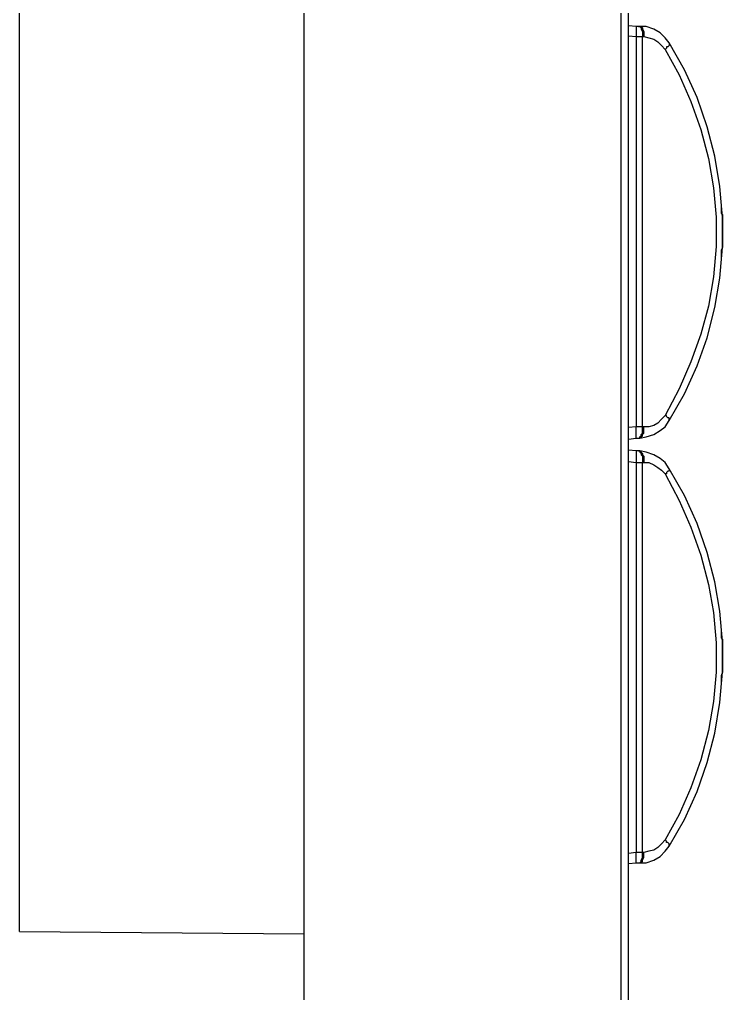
# Model space of a CAD drawing. Header units: centimetres. Extents: x -4.9 to 8, y -12.7 to 4.
# Drawn here: x 5.67 to 7.621, y -6.063 to -3.359 of the extents above; entities that cross this region are included whole.
import ezdxf

# ---------------------------------------------------------------- set-up
doc = ezdxf.new("R2010")
doc.units = ezdxf.units.CM
doc.header["$MEASUREMENT"] = 0
doc.layers.add('Layer 1', color=7, linetype='Continuous')

msp = doc.modelspace()

# ---------------------------------------------------------------- linework, layer by layer
at = {"layer": 'Layer 1', "color": 250, "lineweight": 25}
for points in [[(6.46023, -7.99084), (6.46023, -7.99084), (6.46023, 3.65082), (6.46023, 3.65082)], [(7.33866, 3.65082), (7.33866, 3.65082), (7.33866, -7.99084), (7.33866, -7.99084)], [(7.35982, -7.99084), (7.35982, -7.99084), (7.35982, 3.65082), (7.35982, 3.65082)], [(5.67, -5.89005), (5.67, -5.89005), (5.67, 1.54298), (5.67, 1.54298)], [(5.67001, -5.88241), (5.67001, -5.88241), (5.67001, 1.55062), (5.67001, 1.55062)], [(7.38098, -3.37827), (7.38098, -3.37827), (7.35982, -3.37612), (7.35982, -3.37612)], [(7.39157, -3.37827), (7.39157, -3.37827), (7.38804, -3.37827), (7.38804, -3.37827)], [(7.35982, -3.40434), (7.35982, -3.40434), (7.38098, -3.40649), (7.38098, -3.40649)], [(7.38098, -3.40649), (7.38098, -3.40649), (7.38098, -4.48952), (7.38098, -4.48952)], [(7.39862, -4.48952), (7.39862, -4.48952), (7.39862, -3.40649), (7.39862, -3.40649)], [(7.39862, -3.40649), (7.39862, -3.40649), (7.40215, -3.40649), (7.40215, -3.40649)], [(7.61734, -3.87922), (7.61734, -3.87922), (7.61734, -3.87922), (7.61734, -3.87922)], [(7.61734, -4.02032), (7.61734, -4.02032), (7.61734, -4.02032), (7.61734, -4.02032)], [(7.38098, -4.48952), (7.38098, -4.48952), (7.35982, -4.49167), (7.35982, -4.49167)], [(7.40215, -4.48952), (7.40215, -4.48952), (7.39862, -4.48952), (7.39862, -4.48952)], [(7.35982, -4.52342), (7.35982, -4.52342), (7.38098, -4.52127), (7.38098, -4.52127)], [(7.38804, -4.52127), (7.38804, -4.52127), (7.39157, -4.52127), (7.39157, -4.52127)], [(7.38098, -4.55655), (7.38098, -4.55655), (7.35982, -4.5544), (7.35982, -4.5544)], [(7.39157, -4.55655), (7.39157, -4.55655), (7.38804, -4.55655), (7.38804, -4.55655)], [(7.35982, -4.58615), (7.35982, -4.58615), (7.38098, -4.5883), (7.38098, -4.5883)], [(7.38098, -4.5883), (7.38098, -4.5883), (7.38098, -5.67133), (7.38098, -5.67133)], [(7.39862, -5.67133), (7.39862, -5.67133), (7.39862, -4.5883), (7.39862, -4.5883)], [(7.39862, -4.5883), (7.39862, -4.5883), (7.40215, -4.5883), (7.40215, -4.5883)], [(7.61734, -5.05749), (7.61734, -5.05749), (7.61734, -5.05749), (7.61734, -5.05749)], [(7.61734, -5.1986), (7.61734, -5.1986), (7.61734, -5.1986), (7.61734, -5.1986)], [(7.38098, -5.67133), (7.38098, -5.67133), (7.35982, -5.67347), (7.35982, -5.67347)], [(7.40215, -5.67133), (7.40215, -5.67133), (7.39862, -5.67133), (7.39862, -5.67133)], [(7.35982, -5.7017), (7.35982, -5.7017), (7.38098, -5.69955), (7.38098, -5.69955)], [(7.38804, -5.69955), (7.38804, -5.69955), (7.39157, -5.69955), (7.39157, -5.69955)], [(5.67, -5.89005), (5.67, -5.89005), (6.46023, -5.89645), (6.46023, -5.89645)]]:
    msp.add_open_spline(points, degree=3, dxfattribs=at)
for points, knots in [([(7.38098, -3.37827), (7.38098, -3.37827), (7.38098, -3.37827), (7.38098, -3.37827), (7.38098, -3.37827), (7.38098, -3.37827), (7.38098, -3.38179), (7.38098, -3.38179), (7.38098, -3.38179), (7.38098, -3.38179), (7.38098, -3.38532), (7.38098, -3.38532), (7.38098, -3.38532), (7.38098, -3.38532), (7.38098, -3.38885), (7.38098, -3.38885), (7.38098, -3.38885), (7.38098, -3.38885), (7.38098, -3.3959), (7.38098, -3.3959), (7.38098, -3.3959), (7.38098, -3.3959), (7.38098, -3.40297), (7.38098, -3.40297), (7.38098, -3.40297), (7.38098, -3.40297), (7.38098, -3.40649), (7.38098, -3.40649)], [0, 0, 0, 0, 0.125, 0.125, 0.125, 0.125, 0.25, 0.25, 0.25, 0.25, 0.375, 0.375, 0.375, 0.375, 0.5, 0.5, 0.5, 0.5, 0.625, 0.625, 0.625, 0.625, 0.75, 0.75, 0.75, 0.75, 1, 1, 1, 1]), ([(7.38804, -3.37827), (7.38804, -3.37827), (7.3845, -3.37827), (7.3845, -3.37827), (7.3845, -3.37827), (7.3845, -3.37827), (7.38098, -3.37827), (7.38098, -3.37827)], [0, 0, 0, 0, 0.3333333, 0.3333333, 0.3333333, 0.3333333, 1, 1, 1, 1]), ([(7.38804, -3.37827), (7.38804, -3.37827), (7.39157, -3.37827), (7.39157, -3.37827), (7.39157, -3.37827), (7.39157, -3.37827), (7.39509, -3.38179), (7.39509, -3.38179), (7.39509, -3.38179), (7.39509, -3.38179), (7.39509, -3.38532), (7.39509, -3.38532), (7.39509, -3.38532), (7.39509, -3.38532), (7.39862, -3.39238), (7.39862, -3.39238), (7.39862, -3.39238), (7.39862, -3.39238), (7.39862, -3.3959), (7.39862, -3.3959), (7.39862, -3.3959), (7.39862, -3.3959), (7.39862, -3.40297), (7.39862, -3.40297), (7.39862, -3.40297), (7.39862, -3.40297), (7.39862, -3.40649), (7.39862, -3.40649)], [0, 0, 0, 0, 0.125, 0.125, 0.125, 0.125, 0.25, 0.25, 0.25, 0.25, 0.375, 0.375, 0.375, 0.375, 0.5, 0.5, 0.5, 0.5, 0.625, 0.625, 0.625, 0.625, 0.75, 0.75, 0.75, 0.75, 1, 1, 1, 1]), ([(7.39157, -3.37827), (7.39157, -3.37827), (7.39157, -3.37827), (7.39157, -3.37827), (7.39157, -3.37827), (7.39157, -3.37827), (7.39509, -3.37827), (7.39509, -3.37827), (7.39509, -3.37827), (7.39509, -3.37827), (7.39862, -3.38179), (7.39862, -3.38179), (7.39862, -3.38179), (7.39862, -3.38179), (7.39862, -3.38532), (7.39862, -3.38532), (7.39862, -3.38532), (7.39862, -3.38532), (7.40215, -3.39238), (7.40215, -3.39238), (7.40215, -3.39238), (7.40215, -3.39238), (7.40215, -3.3959), (7.40215, -3.3959), (7.40215, -3.3959), (7.40215, -3.3959), (7.40215, -3.40297), (7.40215, -3.40297), (7.40215, -3.40297), (7.40215, -3.40297), (7.40215, -3.40649), (7.40215, -3.40649)], [0, 0, 0, 0, 0.1111111, 0.1111111, 0.1111111, 0.1111111, 0.2222222, 0.2222222, 0.2222222, 0.2222222, 0.3333333, 0.3333333, 0.3333333, 0.3333333, 0.4444444, 0.4444444, 0.4444444, 0.4444444, 0.5555556, 0.5555556, 0.5555556, 0.5555556, 0.6666667, 0.6666667, 0.6666667, 0.6666667, 0.7777778, 0.7777778, 0.7777778, 0.7777778, 1, 1, 1, 1]), ([(7.47271, -3.42413), (7.47271, -3.42413), (7.46212, -3.41002), (7.46212, -3.41002), (7.46212, -3.41002), (7.46212, -3.41002), (7.448, -3.3959), (7.448, -3.3959), (7.448, -3.3959), (7.448, -3.3959), (7.43037, -3.38532), (7.43037, -3.38532), (7.43037, -3.38532), (7.43037, -3.38532), (7.4092, -3.37827), (7.4092, -3.37827), (7.4092, -3.37827), (7.4092, -3.37827), (7.39157, -3.37827), (7.39157, -3.37827)], [0, 0, 0, 0, 0.1666667, 0.1666667, 0.1666667, 0.1666667, 0.3333333, 0.3333333, 0.3333333, 0.3333333, 0.5, 0.5, 0.5, 0.5, 0.6666667, 0.6666667, 0.6666667, 0.6666667, 1, 1, 1, 1]), ([(7.38098, -3.40649), (7.38098, -3.40649), (7.38804, -3.40649), (7.38804, -3.40649), (7.38804, -3.40649), (7.38804, -3.40649), (7.39509, -3.40649), (7.39509, -3.40649), (7.39509, -3.40649), (7.39509, -3.40649), (7.39862, -3.40649), (7.39862, -3.40649)], [0, 0, 0, 0, 0.25, 0.25, 0.25, 0.25, 0.5, 0.5, 0.5, 0.5, 1, 1, 1, 1]), ([(7.40215, -3.40649), (7.40215, -3.40649), (7.41625, -3.41002), (7.41625, -3.41002), (7.41625, -3.41002), (7.41625, -3.41002), (7.43037, -3.41354), (7.43037, -3.41354), (7.43037, -3.41354), (7.43037, -3.41354), (7.44095, -3.4206), (7.44095, -3.4206), (7.44095, -3.4206), (7.44095, -3.4206), (7.45154, -3.43118), (7.45154, -3.43118), (7.45154, -3.43118), (7.45154, -3.43118), (7.46212, -3.44177), (7.46212, -3.44177)], [0, 0, 0, 0, 0.1666667, 0.1666667, 0.1666667, 0.1666667, 0.3333333, 0.3333333, 0.3333333, 0.3333333, 0.5, 0.5, 0.5, 0.5, 0.6666667, 0.6666667, 0.6666667, 0.6666667, 1, 1, 1, 1]), ([(7.47271, -3.42413), (7.47271, -3.42413), (7.47271, -3.42766), (7.47271, -3.42766), (7.47271, -3.42766), (7.47271, -3.42766), (7.47271, -3.43118), (7.47271, -3.43118), (7.47271, -3.43118), (7.47271, -3.43118), (7.46918, -3.43472), (7.46918, -3.43472), (7.46918, -3.43472), (7.46918, -3.43472), (7.46565, -3.43472), (7.46565, -3.43472), (7.46565, -3.43472), (7.46565, -3.43472), (7.46565, -3.43824), (7.46565, -3.43824), (7.46565, -3.43824), (7.46565, -3.43824), (7.46212, -3.44177), (7.46212, -3.44177)], [0, 0, 0, 0, 0.1428571, 0.1428571, 0.1428571, 0.1428571, 0.2857143, 0.2857143, 0.2857143, 0.2857143, 0.4285714, 0.4285714, 0.4285714, 0.4285714, 0.5714286, 0.5714286, 0.5714286, 0.5714286, 0.7142857, 0.7142857, 0.7142857, 0.7142857, 1, 1, 1, 1]), ([(7.47271, -4.47188), (7.47271, -4.47188), (7.51504, -4.39779), (7.51504, -4.39779), (7.51504, -4.39779), (7.51504, -4.39779), (7.55032, -4.32018), (7.55032, -4.32018), (7.55032, -4.32018), (7.55032, -4.32018), (7.57854, -4.24257), (7.57854, -4.24257), (7.57854, -4.24257), (7.57854, -4.24257), (7.5997, -4.1579), (7.5997, -4.1579), (7.5997, -4.1579), (7.5997, -4.1579), (7.61382, -4.07677), (7.61382, -4.07677), (7.61382, -4.07677), (7.61382, -4.07677), (7.62087, -3.9921), (7.62087, -3.9921), (7.62087, -3.9921), (7.62087, -3.9921), (7.62087, -3.90743), (7.62087, -3.90743), (7.62087, -3.90743), (7.62087, -3.90743), (7.61382, -3.82277), (7.61382, -3.82277), (7.61382, -3.82277), (7.61382, -3.82277), (7.5997, -3.7381), (7.5997, -3.7381), (7.5997, -3.7381), (7.5997, -3.7381), (7.57854, -3.65697), (7.57854, -3.65697), (7.57854, -3.65697), (7.57854, -3.65697), (7.55032, -3.57582), (7.55032, -3.57582), (7.55032, -3.57582), (7.55032, -3.57582), (7.51504, -3.49822), (7.51504, -3.49822), (7.51504, -3.49822), (7.51504, -3.49822), (7.47271, -3.42413), (7.47271, -3.42413)], [0, 0, 0, 0, 0.0714286, 0.0714286, 0.0714286, 0.0714286, 0.1428571, 0.1428571, 0.1428571, 0.1428571, 0.2142857, 0.2142857, 0.2142857, 0.2142857, 0.2857143, 0.2857143, 0.2857143, 0.2857143, 0.3571429, 0.3571429, 0.3571429, 0.3571429, 0.4285714, 0.4285714, 0.4285714, 0.4285714, 0.5, 0.5, 0.5, 0.5, 0.5714286, 0.5714286, 0.5714286, 0.5714286, 0.6428571, 0.6428571, 0.6428571, 0.6428571, 0.7142857, 0.7142857, 0.7142857, 0.7142857, 0.7857143, 0.7857143, 0.7857143, 0.7857143, 0.8571429, 0.8571429, 0.8571429, 0.8571429, 1, 1, 1, 1]), ([(7.46212, -3.44177), (7.46212, -3.44177), (7.50093, -3.51232), (7.50093, -3.51232), (7.50093, -3.51232), (7.50093, -3.51232), (7.53268, -3.58641), (7.53268, -3.58641), (7.53268, -3.58641), (7.53268, -3.58641), (7.5609, -3.66402), (7.5609, -3.66402), (7.5609, -3.66402), (7.5609, -3.66402), (7.58207, -3.74516), (7.58207, -3.74516), (7.58207, -3.74516), (7.58207, -3.74516), (7.59618, -3.82629), (7.59618, -3.82629), (7.59618, -3.82629), (7.59618, -3.82629), (7.60323, -3.90743), (7.60323, -3.90743), (7.60323, -3.90743), (7.60323, -3.90743), (7.60323, -3.98857), (7.60323, -3.98857), (7.60323, -3.98857), (7.60323, -3.98857), (7.59618, -4.07324), (7.59618, -4.07324), (7.59618, -4.07324), (7.59618, -4.07324), (7.58207, -4.15438), (7.58207, -4.15438), (7.58207, -4.15438), (7.58207, -4.15438), (7.5609, -4.23199), (7.5609, -4.23199), (7.5609, -4.23199), (7.5609, -4.23199), (7.53268, -4.3096), (7.53268, -4.3096), (7.53268, -4.3096), (7.53268, -4.3096), (7.50093, -4.38368), (7.50093, -4.38368), (7.50093, -4.38368), (7.50093, -4.38368), (7.46212, -4.45777), (7.46212, -4.45777)], [0, 0, 0, 0, 0.0714286, 0.0714286, 0.0714286, 0.0714286, 0.1428571, 0.1428571, 0.1428571, 0.1428571, 0.2142857, 0.2142857, 0.2142857, 0.2142857, 0.2857143, 0.2857143, 0.2857143, 0.2857143, 0.3571429, 0.3571429, 0.3571429, 0.3571429, 0.4285714, 0.4285714, 0.4285714, 0.4285714, 0.5, 0.5, 0.5, 0.5, 0.5714286, 0.5714286, 0.5714286, 0.5714286, 0.6428571, 0.6428571, 0.6428571, 0.6428571, 0.7142857, 0.7142857, 0.7142857, 0.7142857, 0.7857143, 0.7857143, 0.7857143, 0.7857143, 0.8571429, 0.8571429, 0.8571429, 0.8571429, 1, 1, 1, 1]), ([(7.61734, -3.87922), (7.61734, -3.87922), (7.61734, -3.87922), (7.61734, -3.87922), (7.61734, -3.87922), (7.61734, -3.87922), (7.61734, -3.88274), (7.61734, -3.88274), (7.61734, -3.88274), (7.61734, -3.88274), (7.61734, -3.88627), (7.61734, -3.88627), (7.61734, -3.88627), (7.61734, -3.88627), (7.61734, -3.88979), (7.61734, -3.88979), (7.61734, -3.88979), (7.61734, -3.88979), (7.61734, -3.89685), (7.61734, -3.89685), (7.61734, -3.89685), (7.61734, -3.89685), (7.62087, -3.90038), (7.62087, -3.90038), (7.62087, -3.90038), (7.62087, -3.90038), (7.62087, -3.90391), (7.62087, -3.90391), (7.62087, -3.90391), (7.62087, -3.90391), (7.62087, -3.91449), (7.62087, -3.91449), (7.62087, -3.91449), (7.62087, -3.91449), (7.62087, -3.91802), (7.62087, -3.91802), (7.62087, -3.91802), (7.62087, -3.91802), (7.62087, -3.92507), (7.62087, -3.92507), (7.62087, -3.92507), (7.62087, -3.92507), (7.62087, -3.93566), (7.62087, -3.93566), (7.62087, -3.93566), (7.62087, -3.93566), (7.62087, -3.94272), (7.62087, -3.94272), (7.62087, -3.94272), (7.62087, -3.94272), (7.62087, -3.94624), (7.62087, -3.94624), (7.62087, -3.94624), (7.62087, -3.94624), (7.62087, -3.96035), (7.62087, -3.96035), (7.62087, -3.96035), (7.62087, -3.96035), (7.62087, -3.96388), (7.62087, -3.96388), (7.62087, -3.96388), (7.62087, -3.96388), (7.62087, -3.97093), (7.62087, -3.97093), (7.62087, -3.97093), (7.62087, -3.97093), (7.62087, -3.98152), (7.62087, -3.98152), (7.62087, -3.98152), (7.62087, -3.98152), (7.62087, -3.98504), (7.62087, -3.98504), (7.62087, -3.98504), (7.62087, -3.98504), (7.62087, -3.9921), (7.62087, -3.9921), (7.62087, -3.9921), (7.62087, -3.9921), (7.61734, -3.99915), (7.61734, -3.99915), (7.61734, -3.99915), (7.61734, -3.99915), (7.61734, -4.00268), (7.61734, -4.00268), (7.61734, -4.00268), (7.61734, -4.00268), (7.61734, -4.00622), (7.61734, -4.00622), (7.61734, -4.00622), (7.61734, -4.00622), (7.61734, -4.00974), (7.61734, -4.00974), (7.61734, -4.00974), (7.61734, -4.00974), (7.61734, -4.01327), (7.61734, -4.01327), (7.61734, -4.01327), (7.61734, -4.01327), (7.61734, -4.01679), (7.61734, -4.01679), (7.61734, -4.01679), (7.61734, -4.01679), (7.61734, -4.02032), (7.61734, -4.02032)], [0, 0, 0, 0, 0.037037, 0.037037, 0.037037, 0.037037, 0.0740741, 0.0740741, 0.0740741, 0.0740741, 0.1111111, 0.1111111, 0.1111111, 0.1111111, 0.1481481, 0.1481481, 0.1481481, 0.1481481, 0.1851852, 0.1851852, 0.1851852, 0.1851852, 0.2222222, 0.2222222, 0.2222222, 0.2222222, 0.2592593, 0.2592593, 0.2592593, 0.2592593, 0.2962963, 0.2962963, 0.2962963, 0.2962963, 0.3333333, 0.3333333, 0.3333333, 0.3333333, 0.3703704, 0.3703704, 0.3703704, 0.3703704, 0.4074074, 0.4074074, 0.4074074, 0.4074074, 0.4444444, 0.4444444, 0.4444444, 0.4444444, 0.4814815, 0.4814815, 0.4814815, 0.4814815, 0.5185185, 0.5185185, 0.5185185, 0.5185185, 0.5555556, 0.5555556, 0.5555556, 0.5555556, 0.5925926, 0.5925926, 0.5925926, 0.5925926, 0.6296296, 0.6296296, 0.6296296, 0.6296296, 0.6666667, 0.6666667, 0.6666667, 0.6666667, 0.7037037, 0.7037037, 0.7037037, 0.7037037, 0.7407407, 0.7407407, 0.7407407, 0.7407407, 0.7777778, 0.7777778, 0.7777778, 0.7777778, 0.8148148, 0.8148148, 0.8148148, 0.8148148, 0.8518519, 0.8518519, 0.8518519, 0.8518519, 0.8888889, 0.8888889, 0.8888889, 0.8888889, 0.9259259, 0.9259259, 0.9259259, 0.9259259, 1, 1, 1, 1]), ([(7.46212, -4.45777), (7.46212, -4.45777), (7.45154, -4.46835), (7.45154, -4.46835), (7.45154, -4.46835), (7.45154, -4.46835), (7.44095, -4.47894), (7.44095, -4.47894), (7.44095, -4.47894), (7.44095, -4.47894), (7.43037, -4.48599), (7.43037, -4.48599), (7.43037, -4.48599), (7.43037, -4.48599), (7.41625, -4.48952), (7.41625, -4.48952), (7.41625, -4.48952), (7.41625, -4.48952), (7.40215, -4.48952), (7.40215, -4.48952)], [0, 0, 0, 0, 0.1666667, 0.1666667, 0.1666667, 0.1666667, 0.3333333, 0.3333333, 0.3333333, 0.3333333, 0.5, 0.5, 0.5, 0.5, 0.6666667, 0.6666667, 0.6666667, 0.6666667, 1, 1, 1, 1]), ([(7.47271, -4.47188), (7.47271, -4.47188), (7.47271, -4.47188), (7.47271, -4.47188), (7.47271, -4.47188), (7.47271, -4.47188), (7.47271, -4.46835), (7.47271, -4.46835), (7.47271, -4.46835), (7.47271, -4.46835), (7.47271, -4.46483), (7.47271, -4.46483), (7.47271, -4.46483), (7.47271, -4.46483), (7.46918, -4.46483), (7.46918, -4.46483), (7.46918, -4.46483), (7.46918, -4.46483), (7.46565, -4.4613), (7.46565, -4.4613), (7.46565, -4.4613), (7.46565, -4.4613), (7.46565, -4.45777), (7.46565, -4.45777), (7.46565, -4.45777), (7.46565, -4.45777), (7.46212, -4.45777), (7.46212, -4.45777)], [0, 0, 0, 0, 0.125, 0.125, 0.125, 0.125, 0.25, 0.25, 0.25, 0.25, 0.375, 0.375, 0.375, 0.375, 0.5, 0.5, 0.5, 0.5, 0.625, 0.625, 0.625, 0.625, 0.75, 0.75, 0.75, 0.75, 1, 1, 1, 1]), ([(7.39157, -4.52127), (7.39157, -4.52127), (7.4092, -4.51774), (7.4092, -4.51774), (7.4092, -4.51774), (7.4092, -4.51774), (7.43037, -4.51069), (7.43037, -4.51069), (7.43037, -4.51069), (7.43037, -4.51069), (7.448, -4.5001), (7.448, -4.5001), (7.448, -4.5001), (7.448, -4.5001), (7.46212, -4.48952), (7.46212, -4.48952), (7.46212, -4.48952), (7.46212, -4.48952), (7.47271, -4.47188), (7.47271, -4.47188)], [0, 0, 0, 0, 0.1666667, 0.1666667, 0.1666667, 0.1666667, 0.3333333, 0.3333333, 0.3333333, 0.3333333, 0.5, 0.5, 0.5, 0.5, 0.6666667, 0.6666667, 0.6666667, 0.6666667, 1, 1, 1, 1]), ([(7.38098, -4.52127), (7.38098, -4.52127), (7.38098, -4.52127), (7.38098, -4.52127), (7.38098, -4.52127), (7.38098, -4.52127), (7.38098, -4.51774), (7.38098, -4.51774), (7.38098, -4.51774), (7.38098, -4.51774), (7.38098, -4.51422), (7.38098, -4.51422), (7.38098, -4.51422), (7.38098, -4.51422), (7.38098, -4.51069), (7.38098, -4.51069), (7.38098, -4.51069), (7.38098, -4.51069), (7.38098, -4.50716), (7.38098, -4.50716), (7.38098, -4.50716), (7.38098, -4.50716), (7.38098, -4.50363), (7.38098, -4.50363), (7.38098, -4.50363), (7.38098, -4.50363), (7.38098, -4.49658), (7.38098, -4.49658), (7.38098, -4.49658), (7.38098, -4.49658), (7.38098, -4.48952), (7.38098, -4.48952)], [0, 0, 0, 0, 0.1111111, 0.1111111, 0.1111111, 0.1111111, 0.2222222, 0.2222222, 0.2222222, 0.2222222, 0.3333333, 0.3333333, 0.3333333, 0.3333333, 0.4444444, 0.4444444, 0.4444444, 0.4444444, 0.5555556, 0.5555556, 0.5555556, 0.5555556, 0.6666667, 0.6666667, 0.6666667, 0.6666667, 0.7777778, 0.7777778, 0.7777778, 0.7777778, 1, 1, 1, 1]), ([(7.39862, -4.48952), (7.39862, -4.48952), (7.39509, -4.48952), (7.39509, -4.48952), (7.39509, -4.48952), (7.39509, -4.48952), (7.38804, -4.48952), (7.38804, -4.48952), (7.38804, -4.48952), (7.38804, -4.48952), (7.38098, -4.48952), (7.38098, -4.48952)], [0, 0, 0, 0, 0.25, 0.25, 0.25, 0.25, 0.5, 0.5, 0.5, 0.5, 1, 1, 1, 1]), ([(7.38804, -4.52127), (7.38804, -4.52127), (7.39157, -4.52127), (7.39157, -4.52127), (7.39157, -4.52127), (7.39157, -4.52127), (7.39157, -4.51774), (7.39157, -4.51774), (7.39157, -4.51774), (7.39157, -4.51774), (7.39509, -4.51422), (7.39509, -4.51422), (7.39509, -4.51422), (7.39509, -4.51422), (7.39509, -4.51069), (7.39509, -4.51069), (7.39509, -4.51069), (7.39509, -4.51069), (7.39862, -4.50716), (7.39862, -4.50716), (7.39862, -4.50716), (7.39862, -4.50716), (7.39862, -4.5001), (7.39862, -4.5001), (7.39862, -4.5001), (7.39862, -4.5001), (7.39862, -4.49658), (7.39862, -4.49658), (7.39862, -4.49658), (7.39862, -4.49658), (7.39862, -4.48952), (7.39862, -4.48952)], [0, 0, 0, 0, 0.1111111, 0.1111111, 0.1111111, 0.1111111, 0.2222222, 0.2222222, 0.2222222, 0.2222222, 0.3333333, 0.3333333, 0.3333333, 0.3333333, 0.4444444, 0.4444444, 0.4444444, 0.4444444, 0.5555556, 0.5555556, 0.5555556, 0.5555556, 0.6666667, 0.6666667, 0.6666667, 0.6666667, 0.7777778, 0.7777778, 0.7777778, 0.7777778, 1, 1, 1, 1]), ([(7.39157, -4.52127), (7.39157, -4.52127), (7.39157, -4.52127), (7.39157, -4.52127), (7.39157, -4.52127), (7.39157, -4.52127), (7.39509, -4.51774), (7.39509, -4.51774), (7.39509, -4.51774), (7.39509, -4.51774), (7.39862, -4.51422), (7.39862, -4.51422), (7.39862, -4.51422), (7.39862, -4.51422), (7.39862, -4.51069), (7.39862, -4.51069), (7.39862, -4.51069), (7.39862, -4.51069), (7.40215, -4.50716), (7.40215, -4.50716), (7.40215, -4.50716), (7.40215, -4.50716), (7.40215, -4.5001), (7.40215, -4.5001), (7.40215, -4.5001), (7.40215, -4.5001), (7.40215, -4.49658), (7.40215, -4.49658), (7.40215, -4.49658), (7.40215, -4.49658), (7.40215, -4.48952), (7.40215, -4.48952)], [0, 0, 0, 0, 0.1111111, 0.1111111, 0.1111111, 0.1111111, 0.2222222, 0.2222222, 0.2222222, 0.2222222, 0.3333333, 0.3333333, 0.3333333, 0.3333333, 0.4444444, 0.4444444, 0.4444444, 0.4444444, 0.5555556, 0.5555556, 0.5555556, 0.5555556, 0.6666667, 0.6666667, 0.6666667, 0.6666667, 0.7777778, 0.7777778, 0.7777778, 0.7777778, 1, 1, 1, 1]), ([(7.38098, -4.52127), (7.38098, -4.52127), (7.38098, -4.52127), (7.38098, -4.52127), (7.38098, -4.52127), (7.38098, -4.52127), (7.3845, -4.52127), (7.3845, -4.52127), (7.3845, -4.52127), (7.3845, -4.52127), (7.38804, -4.52127), (7.38804, -4.52127)], [0, 0, 0, 0, 0.25, 0.25, 0.25, 0.25, 0.5, 0.5, 0.5, 0.5, 1, 1, 1, 1]), ([(7.38098, -4.55655), (7.38098, -4.55655), (7.38098, -4.55655), (7.38098, -4.55655), (7.38098, -4.55655), (7.38098, -4.55655), (7.38098, -4.56008), (7.38098, -4.56008), (7.38098, -4.56008), (7.38098, -4.56008), (7.38098, -4.5636), (7.38098, -4.5636), (7.38098, -4.5636), (7.38098, -4.5636), (7.38098, -4.56713), (7.38098, -4.56713), (7.38098, -4.56713), (7.38098, -4.56713), (7.38098, -4.57066), (7.38098, -4.57066), (7.38098, -4.57066), (7.38098, -4.57066), (7.38098, -4.57772), (7.38098, -4.57772), (7.38098, -4.57772), (7.38098, -4.57772), (7.38098, -4.58124), (7.38098, -4.58124), (7.38098, -4.58124), (7.38098, -4.58124), (7.38098, -4.5883), (7.38098, -4.5883)], [0, 0, 0, 0, 0.1111111, 0.1111111, 0.1111111, 0.1111111, 0.2222222, 0.2222222, 0.2222222, 0.2222222, 0.3333333, 0.3333333, 0.3333333, 0.3333333, 0.4444444, 0.4444444, 0.4444444, 0.4444444, 0.5555556, 0.5555556, 0.5555556, 0.5555556, 0.6666667, 0.6666667, 0.6666667, 0.6666667, 0.7777778, 0.7777778, 0.7777778, 0.7777778, 1, 1, 1, 1]), ([(7.38804, -4.55655), (7.38804, -4.55655), (7.3845, -4.55655), (7.3845, -4.55655), (7.3845, -4.55655), (7.3845, -4.55655), (7.38098, -4.55655), (7.38098, -4.55655)], [0, 0, 0, 0, 0.3333333, 0.3333333, 0.3333333, 0.3333333, 1, 1, 1, 1]), ([(7.38804, -4.55655), (7.38804, -4.55655), (7.39157, -4.55655), (7.39157, -4.55655), (7.39157, -4.55655), (7.39157, -4.55655), (7.39157, -4.56008), (7.39157, -4.56008), (7.39157, -4.56008), (7.39157, -4.56008), (7.39509, -4.5636), (7.39509, -4.5636), (7.39509, -4.5636), (7.39509, -4.5636), (7.39509, -4.56713), (7.39509, -4.56713), (7.39509, -4.56713), (7.39509, -4.56713), (7.39862, -4.57066), (7.39862, -4.57066), (7.39862, -4.57066), (7.39862, -4.57066), (7.39862, -4.57772), (7.39862, -4.57772), (7.39862, -4.57772), (7.39862, -4.57772), (7.39862, -4.58124), (7.39862, -4.58124), (7.39862, -4.58124), (7.39862, -4.58124), (7.39862, -4.5883), (7.39862, -4.5883)], [0, 0, 0, 0, 0.1111111, 0.1111111, 0.1111111, 0.1111111, 0.2222222, 0.2222222, 0.2222222, 0.2222222, 0.3333333, 0.3333333, 0.3333333, 0.3333333, 0.4444444, 0.4444444, 0.4444444, 0.4444444, 0.5555556, 0.5555556, 0.5555556, 0.5555556, 0.6666667, 0.6666667, 0.6666667, 0.6666667, 0.7777778, 0.7777778, 0.7777778, 0.7777778, 1, 1, 1, 1]), ([(7.39157, -4.55655), (7.39157, -4.55655), (7.39157, -4.55655), (7.39157, -4.55655), (7.39157, -4.55655), (7.39157, -4.55655), (7.39509, -4.56008), (7.39509, -4.56008), (7.39509, -4.56008), (7.39509, -4.56008), (7.39862, -4.5636), (7.39862, -4.5636), (7.39862, -4.5636), (7.39862, -4.5636), (7.39862, -4.56713), (7.39862, -4.56713), (7.39862, -4.56713), (7.39862, -4.56713), (7.40215, -4.57066), (7.40215, -4.57066), (7.40215, -4.57066), (7.40215, -4.57066), (7.40215, -4.57772), (7.40215, -4.57772), (7.40215, -4.57772), (7.40215, -4.57772), (7.40215, -4.58124), (7.40215, -4.58124), (7.40215, -4.58124), (7.40215, -4.58124), (7.40215, -4.5883), (7.40215, -4.5883)], [0, 0, 0, 0, 0.1111111, 0.1111111, 0.1111111, 0.1111111, 0.2222222, 0.2222222, 0.2222222, 0.2222222, 0.3333333, 0.3333333, 0.3333333, 0.3333333, 0.4444444, 0.4444444, 0.4444444, 0.4444444, 0.5555556, 0.5555556, 0.5555556, 0.5555556, 0.6666667, 0.6666667, 0.6666667, 0.6666667, 0.7777778, 0.7777778, 0.7777778, 0.7777778, 1, 1, 1, 1]), ([(7.47271, -4.60594), (7.47271, -4.60594), (7.46212, -4.5883), (7.46212, -4.5883), (7.46212, -4.5883), (7.46212, -4.5883), (7.448, -4.57772), (7.448, -4.57772), (7.448, -4.57772), (7.448, -4.57772), (7.43037, -4.56713), (7.43037, -4.56713), (7.43037, -4.56713), (7.43037, -4.56713), (7.4092, -4.56008), (7.4092, -4.56008), (7.4092, -4.56008), (7.4092, -4.56008), (7.39157, -4.55655), (7.39157, -4.55655)], [0, 0, 0, 0, 0.1666667, 0.1666667, 0.1666667, 0.1666667, 0.3333333, 0.3333333, 0.3333333, 0.3333333, 0.5, 0.5, 0.5, 0.5, 0.6666667, 0.6666667, 0.6666667, 0.6666667, 1, 1, 1, 1]), ([(7.38098, -4.5883), (7.38098, -4.5883), (7.38804, -4.5883), (7.38804, -4.5883), (7.38804, -4.5883), (7.38804, -4.5883), (7.39509, -4.5883), (7.39509, -4.5883), (7.39509, -4.5883), (7.39509, -4.5883), (7.39862, -4.5883), (7.39862, -4.5883)], [0, 0, 0, 0, 0.25, 0.25, 0.25, 0.25, 0.5, 0.5, 0.5, 0.5, 1, 1, 1, 1]), ([(7.40215, -4.5883), (7.40215, -4.5883), (7.41625, -4.5883), (7.41625, -4.5883), (7.41625, -4.5883), (7.41625, -4.5883), (7.43037, -4.59535), (7.43037, -4.59535), (7.43037, -4.59535), (7.43037, -4.59535), (7.44095, -4.60241), (7.44095, -4.60241), (7.44095, -4.60241), (7.44095, -4.60241), (7.45154, -4.60947), (7.45154, -4.60947), (7.45154, -4.60947), (7.45154, -4.60947), (7.46212, -4.62005), (7.46212, -4.62005)], [0, 0, 0, 0, 0.1666667, 0.1666667, 0.1666667, 0.1666667, 0.3333333, 0.3333333, 0.3333333, 0.3333333, 0.5, 0.5, 0.5, 0.5, 0.6666667, 0.6666667, 0.6666667, 0.6666667, 1, 1, 1, 1]), ([(7.47271, -4.60594), (7.47271, -4.60594), (7.47271, -4.60594), (7.47271, -4.60594), (7.47271, -4.60594), (7.47271, -4.60594), (7.47271, -4.60947), (7.47271, -4.60947), (7.47271, -4.60947), (7.47271, -4.60947), (7.47271, -4.61299), (7.47271, -4.61299), (7.47271, -4.61299), (7.47271, -4.61299), (7.46918, -4.61299), (7.46918, -4.61299), (7.46918, -4.61299), (7.46918, -4.61299), (7.46565, -4.61652), (7.46565, -4.61652), (7.46565, -4.61652), (7.46565, -4.61652), (7.46565, -4.62005), (7.46565, -4.62005), (7.46565, -4.62005), (7.46565, -4.62005), (7.46212, -4.62005), (7.46212, -4.62005)], [0, 0, 0, 0, 0.125, 0.125, 0.125, 0.125, 0.25, 0.25, 0.25, 0.25, 0.375, 0.375, 0.375, 0.375, 0.5, 0.5, 0.5, 0.5, 0.625, 0.625, 0.625, 0.625, 0.75, 0.75, 0.75, 0.75, 1, 1, 1, 1]), ([(7.46212, -4.62005), (7.46212, -4.62005), (7.50093, -4.69413), (7.50093, -4.69413), (7.50093, -4.69413), (7.50093, -4.69413), (7.53268, -4.76822), (7.53268, -4.76822), (7.53268, -4.76822), (7.53268, -4.76822), (7.5609, -4.84583), (7.5609, -4.84583), (7.5609, -4.84583), (7.5609, -4.84583), (7.58207, -4.92697), (7.58207, -4.92697), (7.58207, -4.92697), (7.58207, -4.92697), (7.59618, -5.00458), (7.59618, -5.00458), (7.59618, -5.00458), (7.59618, -5.00458), (7.60323, -5.08924), (7.60323, -5.08924), (7.60323, -5.08924), (7.60323, -5.08924), (7.60323, -5.17038), (7.60323, -5.17038), (7.60323, -5.17038), (7.60323, -5.17038), (7.59618, -5.25152), (7.59618, -5.25152), (7.59618, -5.25152), (7.59618, -5.25152), (7.58207, -5.33266), (7.58207, -5.33266), (7.58207, -5.33266), (7.58207, -5.33266), (7.5609, -5.4138), (7.5609, -5.4138), (7.5609, -5.4138), (7.5609, -5.4138), (7.53268, -5.49141), (7.53268, -5.49141), (7.53268, -5.49141), (7.53268, -5.49141), (7.50093, -5.56549), (7.50093, -5.56549), (7.50093, -5.56549), (7.50093, -5.56549), (7.46212, -5.63605), (7.46212, -5.63605)], [0, 0, 0, 0, 0.0714286, 0.0714286, 0.0714286, 0.0714286, 0.1428571, 0.1428571, 0.1428571, 0.1428571, 0.2142857, 0.2142857, 0.2142857, 0.2142857, 0.2857143, 0.2857143, 0.2857143, 0.2857143, 0.3571429, 0.3571429, 0.3571429, 0.3571429, 0.4285714, 0.4285714, 0.4285714, 0.4285714, 0.5, 0.5, 0.5, 0.5, 0.5714286, 0.5714286, 0.5714286, 0.5714286, 0.6428571, 0.6428571, 0.6428571, 0.6428571, 0.7142857, 0.7142857, 0.7142857, 0.7142857, 0.7857143, 0.7857143, 0.7857143, 0.7857143, 0.8571429, 0.8571429, 0.8571429, 0.8571429, 1, 1, 1, 1]), ([(7.47271, -5.65369), (7.47271, -5.65369), (7.51504, -5.5796), (7.51504, -5.5796), (7.51504, -5.5796), (7.51504, -5.5796), (7.55032, -5.50199), (7.55032, -5.50199), (7.55032, -5.50199), (7.55032, -5.50199), (7.57854, -5.42085), (7.57854, -5.42085), (7.57854, -5.42085), (7.57854, -5.42085), (7.5997, -5.33972), (7.5997, -5.33972), (7.5997, -5.33972), (7.5997, -5.33972), (7.61382, -5.25505), (7.61382, -5.25505), (7.61382, -5.25505), (7.61382, -5.25505), (7.62087, -5.17038), (7.62087, -5.17038), (7.62087, -5.17038), (7.62087, -5.17038), (7.62087, -5.08572), (7.62087, -5.08572), (7.62087, -5.08572), (7.62087, -5.08572), (7.61382, -5.00105), (7.61382, -5.00105), (7.61382, -5.00105), (7.61382, -5.00105), (7.5997, -4.91991), (7.5997, -4.91991), (7.5997, -4.91991), (7.5997, -4.91991), (7.57854, -4.83877), (7.57854, -4.83877), (7.57854, -4.83877), (7.57854, -4.83877), (7.55032, -4.75763), (7.55032, -4.75763), (7.55032, -4.75763), (7.55032, -4.75763), (7.51504, -4.68002), (7.51504, -4.68002), (7.51504, -4.68002), (7.51504, -4.68002), (7.47271, -4.60594), (7.47271, -4.60594)], [0, 0, 0, 0, 0.0714286, 0.0714286, 0.0714286, 0.0714286, 0.1428571, 0.1428571, 0.1428571, 0.1428571, 0.2142857, 0.2142857, 0.2142857, 0.2142857, 0.2857143, 0.2857143, 0.2857143, 0.2857143, 0.3571429, 0.3571429, 0.3571429, 0.3571429, 0.4285714, 0.4285714, 0.4285714, 0.4285714, 0.5, 0.5, 0.5, 0.5, 0.5714286, 0.5714286, 0.5714286, 0.5714286, 0.6428571, 0.6428571, 0.6428571, 0.6428571, 0.7142857, 0.7142857, 0.7142857, 0.7142857, 0.7857143, 0.7857143, 0.7857143, 0.7857143, 0.8571429, 0.8571429, 0.8571429, 0.8571429, 1, 1, 1, 1]), ([(7.61734, -5.05749), (7.61734, -5.05749), (7.61734, -5.05749), (7.61734, -5.05749), (7.61734, -5.05749), (7.61734, -5.05749), (7.61734, -5.06102), (7.61734, -5.06102), (7.61734, -5.06102), (7.61734, -5.06102), (7.61734, -5.06455), (7.61734, -5.06455), (7.61734, -5.06455), (7.61734, -5.06455), (7.61734, -5.06808), (7.61734, -5.06808), (7.61734, -5.06808), (7.61734, -5.06808), (7.61734, -5.07513), (7.61734, -5.07513), (7.61734, -5.07513), (7.61734, -5.07513), (7.62087, -5.07866), (7.62087, -5.07866), (7.62087, -5.07866), (7.62087, -5.07866), (7.62087, -5.08572), (7.62087, -5.08572), (7.62087, -5.08572), (7.62087, -5.08572), (7.62087, -5.09277), (7.62087, -5.09277), (7.62087, -5.09277), (7.62087, -5.09277), (7.62087, -5.09983), (7.62087, -5.09983), (7.62087, -5.09983), (7.62087, -5.09983), (7.62087, -5.10335), (7.62087, -5.10335), (7.62087, -5.10335), (7.62087, -5.10335), (7.62087, -5.11394), (7.62087, -5.11394), (7.62087, -5.11394), (7.62087, -5.11394), (7.62087, -5.12099), (7.62087, -5.12099), (7.62087, -5.12099), (7.62087, -5.12099), (7.62087, -5.12805), (7.62087, -5.12805), (7.62087, -5.12805), (7.62087, -5.12805), (7.62087, -5.13863), (7.62087, -5.13863), (7.62087, -5.13863), (7.62087, -5.13863), (7.62087, -5.14569), (7.62087, -5.14569), (7.62087, -5.14569), (7.62087, -5.14569), (7.62087, -5.14922), (7.62087, -5.14922), (7.62087, -5.14922), (7.62087, -5.14922), (7.62087, -5.1598), (7.62087, -5.1598), (7.62087, -5.1598), (7.62087, -5.1598), (7.62087, -5.16685), (7.62087, -5.16685), (7.62087, -5.16685), (7.62087, -5.16685), (7.62087, -5.17038), (7.62087, -5.17038), (7.62087, -5.17038), (7.62087, -5.17038), (7.61734, -5.18097), (7.61734, -5.18097), (7.61734, -5.18097), (7.61734, -5.18097), (7.61734, -5.18449), (7.61734, -5.18449), (7.61734, -5.18449), (7.61734, -5.18449), (7.61734, -5.18802), (7.61734, -5.18802), (7.61734, -5.18802), (7.61734, -5.18802), (7.61734, -5.19155), (7.61734, -5.19155), (7.61734, -5.19155), (7.61734, -5.19155), (7.61734, -5.19508), (7.61734, -5.19508), (7.61734, -5.19508), (7.61734, -5.19508), (7.61734, -5.1986), (7.61734, -5.1986)], [0, 0, 0, 0, 0.0384615, 0.0384615, 0.0384615, 0.0384615, 0.0769231, 0.0769231, 0.0769231, 0.0769231, 0.1153846, 0.1153846, 0.1153846, 0.1153846, 0.1538462, 0.1538462, 0.1538462, 0.1538462, 0.1923077, 0.1923077, 0.1923077, 0.1923077, 0.2307692, 0.2307692, 0.2307692, 0.2307692, 0.2692308, 0.2692308, 0.2692308, 0.2692308, 0.3076923, 0.3076923, 0.3076923, 0.3076923, 0.3461538, 0.3461538, 0.3461538, 0.3461538, 0.3846154, 0.3846154, 0.3846154, 0.3846154, 0.4230769, 0.4230769, 0.4230769, 0.4230769, 0.4615385, 0.4615385, 0.4615385, 0.4615385, 0.5, 0.5, 0.5, 0.5, 0.5384615, 0.5384615, 0.5384615, 0.5384615, 0.5769231, 0.5769231, 0.5769231, 0.5769231, 0.6153846, 0.6153846, 0.6153846, 0.6153846, 0.6538462, 0.6538462, 0.6538462, 0.6538462, 0.6923077, 0.6923077, 0.6923077, 0.6923077, 0.7307692, 0.7307692, 0.7307692, 0.7307692, 0.7692308, 0.7692308, 0.7692308, 0.7692308, 0.8076923, 0.8076923, 0.8076923, 0.8076923, 0.8461538, 0.8461538, 0.8461538, 0.8461538, 0.8846154, 0.8846154, 0.8846154, 0.8846154, 0.9230769, 0.9230769, 0.9230769, 0.9230769, 1, 1, 1, 1]), ([(7.46212, -5.63605), (7.46212, -5.63605), (7.45154, -5.64663), (7.45154, -5.64663), (7.45154, -5.64663), (7.45154, -5.64663), (7.44095, -5.65722), (7.44095, -5.65722), (7.44095, -5.65722), (7.44095, -5.65722), (7.43037, -5.66427), (7.43037, -5.66427), (7.43037, -5.66427), (7.43037, -5.66427), (7.41625, -5.6678), (7.41625, -5.6678), (7.41625, -5.6678), (7.41625, -5.6678), (7.40215, -5.67133), (7.40215, -5.67133)], [0, 0, 0, 0, 0.1666667, 0.1666667, 0.1666667, 0.1666667, 0.3333333, 0.3333333, 0.3333333, 0.3333333, 0.5, 0.5, 0.5, 0.5, 0.6666667, 0.6666667, 0.6666667, 0.6666667, 1, 1, 1, 1]), ([(7.47271, -5.65369), (7.47271, -5.65369), (7.47271, -5.65016), (7.47271, -5.65016), (7.47271, -5.65016), (7.47271, -5.65016), (7.47271, -5.64663), (7.47271, -5.64663), (7.47271, -5.64663), (7.47271, -5.64663), (7.46918, -5.6431), (7.46918, -5.6431), (7.46918, -5.6431), (7.46918, -5.6431), (7.46565, -5.6431), (7.46565, -5.6431), (7.46565, -5.6431), (7.46565, -5.6431), (7.46565, -5.63958), (7.46565, -5.63958), (7.46565, -5.63958), (7.46565, -5.63958), (7.46212, -5.63605), (7.46212, -5.63605)], [0, 0, 0, 0, 0.1428571, 0.1428571, 0.1428571, 0.1428571, 0.2857143, 0.2857143, 0.2857143, 0.2857143, 0.4285714, 0.4285714, 0.4285714, 0.4285714, 0.5714286, 0.5714286, 0.5714286, 0.5714286, 0.7142857, 0.7142857, 0.7142857, 0.7142857, 1, 1, 1, 1]), ([(7.38098, -5.69955), (7.38098, -5.69955), (7.38098, -5.69955), (7.38098, -5.69955), (7.38098, -5.69955), (7.38098, -5.69955), (7.38098, -5.69602), (7.38098, -5.69602), (7.38098, -5.69602), (7.38098, -5.69602), (7.38098, -5.69249), (7.38098, -5.69249), (7.38098, -5.69249), (7.38098, -5.69249), (7.38098, -5.68897), (7.38098, -5.68897), (7.38098, -5.68897), (7.38098, -5.68897), (7.38098, -5.68191), (7.38098, -5.68191), (7.38098, -5.68191), (7.38098, -5.68191), (7.38098, -5.67485), (7.38098, -5.67485), (7.38098, -5.67485), (7.38098, -5.67485), (7.38098, -5.67133), (7.38098, -5.67133)], [0, 0, 0, 0, 0.125, 0.125, 0.125, 0.125, 0.25, 0.25, 0.25, 0.25, 0.375, 0.375, 0.375, 0.375, 0.5, 0.5, 0.5, 0.5, 0.625, 0.625, 0.625, 0.625, 0.75, 0.75, 0.75, 0.75, 1, 1, 1, 1]), ([(7.39862, -5.67133), (7.39862, -5.67133), (7.39509, -5.67133), (7.39509, -5.67133), (7.39509, -5.67133), (7.39509, -5.67133), (7.38804, -5.67133), (7.38804, -5.67133), (7.38804, -5.67133), (7.38804, -5.67133), (7.38098, -5.67133), (7.38098, -5.67133)], [0, 0, 0, 0, 0.25, 0.25, 0.25, 0.25, 0.5, 0.5, 0.5, 0.5, 1, 1, 1, 1]), ([(7.38804, -5.69955), (7.38804, -5.69955), (7.39157, -5.69955), (7.39157, -5.69955), (7.39157, -5.69955), (7.39157, -5.69955), (7.39509, -5.69602), (7.39509, -5.69602), (7.39509, -5.69602), (7.39509, -5.69602), (7.39509, -5.69249), (7.39509, -5.69249), (7.39509, -5.69249), (7.39509, -5.69249), (7.39862, -5.68544), (7.39862, -5.68544), (7.39862, -5.68544), (7.39862, -5.68544), (7.39862, -5.68191), (7.39862, -5.68191), (7.39862, -5.68191), (7.39862, -5.68191), (7.39862, -5.67485), (7.39862, -5.67485), (7.39862, -5.67485), (7.39862, -5.67485), (7.39862, -5.67133), (7.39862, -5.67133)], [0, 0, 0, 0, 0.125, 0.125, 0.125, 0.125, 0.25, 0.25, 0.25, 0.25, 0.375, 0.375, 0.375, 0.375, 0.5, 0.5, 0.5, 0.5, 0.625, 0.625, 0.625, 0.625, 0.75, 0.75, 0.75, 0.75, 1, 1, 1, 1]), ([(7.39157, -5.69955), (7.39157, -5.69955), (7.4092, -5.69955), (7.4092, -5.69955), (7.4092, -5.69955), (7.4092, -5.69955), (7.43037, -5.69249), (7.43037, -5.69249), (7.43037, -5.69249), (7.43037, -5.69249), (7.448, -5.68191), (7.448, -5.68191), (7.448, -5.68191), (7.448, -5.68191), (7.46212, -5.6678), (7.46212, -5.6678), (7.46212, -5.6678), (7.46212, -5.6678), (7.47271, -5.65369), (7.47271, -5.65369)], [0, 0, 0, 0, 0.1666667, 0.1666667, 0.1666667, 0.1666667, 0.3333333, 0.3333333, 0.3333333, 0.3333333, 0.5, 0.5, 0.5, 0.5, 0.6666667, 0.6666667, 0.6666667, 0.6666667, 1, 1, 1, 1]), ([(7.39157, -5.69955), (7.39157, -5.69955), (7.39157, -5.69955), (7.39157, -5.69955), (7.39157, -5.69955), (7.39157, -5.69955), (7.39509, -5.69955), (7.39509, -5.69955), (7.39509, -5.69955), (7.39509, -5.69955), (7.39862, -5.69602), (7.39862, -5.69602), (7.39862, -5.69602), (7.39862, -5.69602), (7.39862, -5.69249), (7.39862, -5.69249), (7.39862, -5.69249), (7.39862, -5.69249), (7.40215, -5.68544), (7.40215, -5.68544), (7.40215, -5.68544), (7.40215, -5.68544), (7.40215, -5.68191), (7.40215, -5.68191), (7.40215, -5.68191), (7.40215, -5.68191), (7.40215, -5.67485), (7.40215, -5.67485), (7.40215, -5.67485), (7.40215, -5.67485), (7.40215, -5.67133), (7.40215, -5.67133)], [0, 0, 0, 0, 0.1111111, 0.1111111, 0.1111111, 0.1111111, 0.2222222, 0.2222222, 0.2222222, 0.2222222, 0.3333333, 0.3333333, 0.3333333, 0.3333333, 0.4444444, 0.4444444, 0.4444444, 0.4444444, 0.5555556, 0.5555556, 0.5555556, 0.5555556, 0.6666667, 0.6666667, 0.6666667, 0.6666667, 0.7777778, 0.7777778, 0.7777778, 0.7777778, 1, 1, 1, 1]), ([(7.38098, -5.69955), (7.38098, -5.69955), (7.38098, -5.69955), (7.38098, -5.69955), (7.38098, -5.69955), (7.38098, -5.69955), (7.3845, -5.69955), (7.3845, -5.69955), (7.3845, -5.69955), (7.3845, -5.69955), (7.38804, -5.69955), (7.38804, -5.69955)], [0, 0, 0, 0, 0.25, 0.25, 0.25, 0.25, 0.5, 0.5, 0.5, 0.5, 1, 1, 1, 1])]:
    msp.add_open_spline(points, degree=3, knots=knots, dxfattribs=at)

doc.saveas('drawing.dxf')
